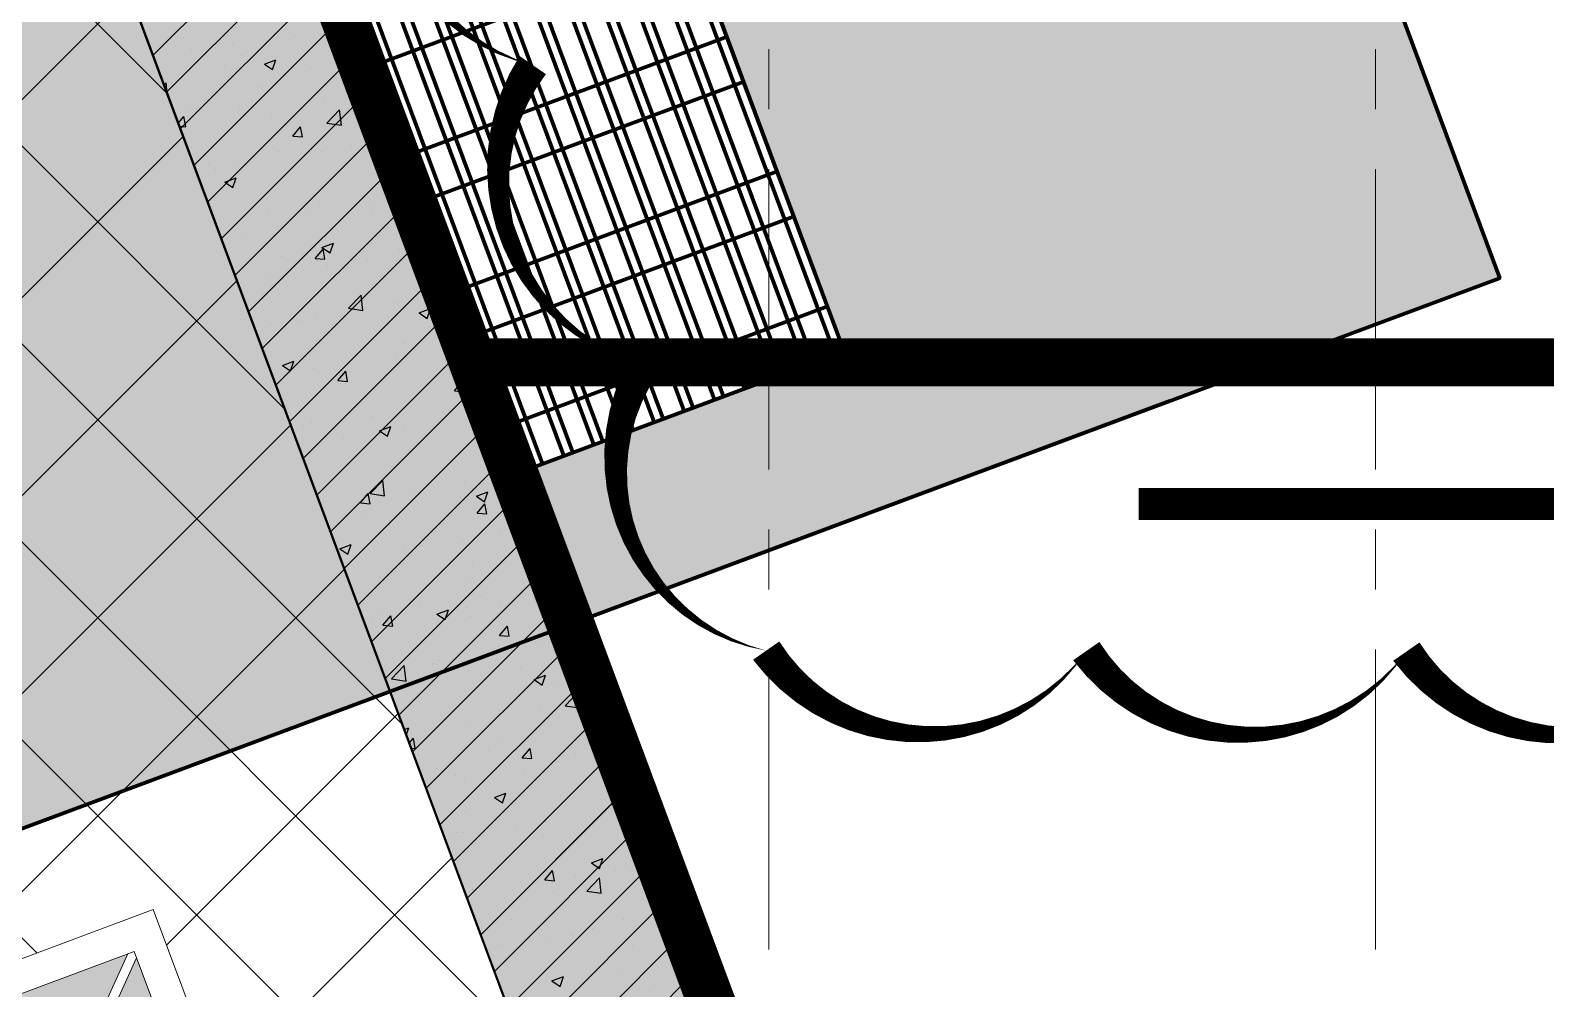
# Model space of a CAD drawing. Header units: millimetres. Extents: x -346728 to 1320345, y -537202 to -385966.
# Drawn here: x 363506 to 372974, y -475329 to -469340 of the extents above; entities that cross this region are included whole.
import ezdxf
from ezdxf.xclip import XClip

# ---------------------------------------------------------------- set-up
doc = ezdxf.new("R2010")
doc.units = ezdxf.units.MM
doc.header["$LTSCALE"] = 100
doc.header["$XCLIPFRAME"] = 2
doc.set_wipeout_variables(frame=1)
for name, pattern in [('DASHED2', [0.375, 0.25, -0.125]), ('HIDDEN', [9.525, 6.35, -3.175]), ('X1326_GLB$0$CENTER', [2, 1.25, -0.25, 0.25, -0.25])]:
    doc.linetypes.add(name, pattern=pattern)
for name, color, linetype, lineweight in [('0 T TEXT', 7, 'Continuous', 13), ('BO TRI CT TAM', 8, 'Continuous', 15), ('X1326_GLB$0$A-tim', 8, 'X1326_GLB$0$CENTER', 9)]:
    doc.layers.add(name, color=color, linetype=linetype, lineweight=lineweight)
for name, color, linetype in [('DM', 8, 'Continuous'), ('hach', 253, 'Continuous'), ('HÀNG RÀO', 50, 'Continuous'), ('thep doc', 6, 'Continuous'), ('W2', 4, 'Continuous'), ('XR_1326_csPL$0$hach', 253, 'Continuous'), ('XR_1326_csPL$0$SY', 1, 'Continuous'), ('XR_1326_csPL$0$W2', 4, 'Continuous')]:
    doc.layers.add(name, color=color, linetype=linetype)

# ---------------------------------------------------------------- blocks, each defined once
blk = doc.blocks.new('LVL-KHUNGTEN')
blk.add_lwpolyline([(61072.9, 41092.8), (119123.5, 41092.8), (119123.5, 61.9), (61072.9, 61.9)], close=True)
blk = doc.blocks.new('mb duong hh')
at = {"layer": '0 T TEXT', "color": 8, "linetype": 'DASHED2', "ltscale": 300}
blk.add_lwpolyline([(75940.4, 34596), (80501.3, 41668.4), (80490.6, 88860.9), (75484.3, 93867.7), (-20031.1, 93859.7), (-33609.9, 75885.4), (-26182.1, 55954.7), (-6300, 2611.9), (0, 0)], close=True, dxfattribs=at)
blk = doc.blocks.new('CHOI BAO VE')
at = {"color": 253, "lineweight": 9, "true_color": 0x9ea3a2}
blk.add_wipeout([(-1750, 0), (1750, 0), (1750, 3500), (-1750, 3500)], dxfattribs=at)
at = {"true_color": 0x9ea3a2}
h = blk.add_hatch(color=253, dxfattribs=at)
h.set_gradient(color1=(6, 241, 249), rotation=270, tint=1, name='CURVED')
h.paths.add_polyline_path([(-1375, 3047), (-1375, 453), (-78, 1750)])
h = blk.add_hatch(color=253, dxfattribs=at)
h.set_gradient(color1=(6, 241, 249), rotation=180, tint=1, name='CURVED')
h.paths.add_polyline_path([(1297, 3125), (-1297, 3125), (0, 1828)])
h = blk.add_hatch(color=253, dxfattribs=at)
h.set_gradient(color1=(6, 241, 249), rotation=90, tint=1, name='HEMISPHERICAL')
h.paths.add_polyline_path([(1375, 3047), (78, 1750), (1375, 453)])
h = blk.add_hatch(color=253, dxfattribs=at)
h.set_gradient(color1=(6, 241, 249), tint=1, name='CURVED')
h.paths.add_polyline_path([(0, 1672), (-1297, 375), (1297, 375)])
at = {"layer": 'BO TRI CT TAM', "color": 253, "true_color": 0x9ea3a2}
for p, q in [((1297, 3125), (-1375, 453)), ((1297, 3125), (-1375, 453)), ((1297, 3125), (-1375, 453)), ((-1375, 3047), (1297, 375)), ((-1375, 3047), (1297, 375)), ((-1375, 3047), (1297, 375)), ((-1297, 3125), (1375, 453)), ((-1297, 3125), (1375, 453)), ((-1297, 3125), (1375, 453)), ((1375, 3047), (-1297, 375)), ((1375, 3047), (-1297, 375)), ((1375, 3047), (-1297, 375)), ((-78, 1750), (78, 1750)), ((-78, 1750), (78, 1750)), ((-78, 1750), (78, 1750)), ((0, 1828), (0, 1672)), ((0, 1828), (0, 1672)), ((0, 1828), (0, 1672))]:
    blk.add_line(p, q, dxfattribs=at)
for points in [[(-1750, 0), (1750, 0), (1750, 3500), (-1750, 3500)], [(-1750, 0), (1750, 0), (1750, 3500), (-1750, 3500)], [(-1750, 0), (1750, 0), (1750, 3500), (-1750, 3500)], [(-1375, 375), (1375, 375), (1375, 3125), (-1375, 3125)], [(-1375, 375), (1375, 375), (1375, 3125), (-1375, 3125)], [(-1375, 375), (1375, 375), (1375, 3125), (-1375, 3125)]]:
    blk.add_lwpolyline(points, close=True, dxfattribs=at)
blk = doc.blocks.new('MB HANG RAO TAM')
h = blk.add_hatch()
h.set_pattern_fill('ANSI37', color=8, scale=7000, style=0)
h.set_pattern_definition([(45, (527887.4, 631399.9), (-618.7184, 618.7184), []), (135, (527887.4, 631399.9), (-618.7184, -618.7184), [])])
h.paths.add_polyline_path([(89794.4, 74797.3), (94796.1, 69797.5), (94804.4, 22611.4), (90245.7, 15544.4), (52522.9, -1634.2), (34323.7, -9922), (14325.3, -19029.1), (8025.5, -16417.2), (-19266.6, 56832.4), (-5687.5, 74797.3), (41806.4, 74797.3), (65796.9, 74797.3)], flags=16)
h.paths.add_polyline_path([(-17292.9, 40146.4), (-15159.6, 40937.9), (-12777.2, 34516.3), (-15127.1, 33730), (-10493, 20001.4), (4783.5, -19372.9), (12547.7, -21453), (91489.9, 14752.5), (95487.5, 20873.6), (95619.7, 46027.1), (95769.8, 74597), (91824.5, 78101.1), (52350.1, 76925.8), (14008, 75822.4), (-9258.6, 75871.1), (-23843.7, 71026.8), (-24251.1, 60760)])
at = {"color": 1, "lineweight": 100}
for p, q in [((-1592.4, 12833.1, -1666.9), (-3687.2, 18455.4, -1666.9)), ((-473.5, 16131.2, -1666.9), (-2535, 15363.2, -1666.9)), ((-264, 15569, -1666.9), (-2325.5, 14800.9, -1666.9)), ((-159.3, 15287.9, -1666.9), (-2220.8, 14519.8, -1666.9)), ((50.2, 14725.7, -1666.9), (-2011.3, 13957.6, -1666.9)), ((154.9, 14444.6, -1666.9), (-1906.6, 13676.5, -1666.9)), ((364.4, 13882.3, -1666.9), (-1697.1, 13114.2, -1666.9))]:
    blk.add_line(p, q, dxfattribs=at)
at = {"color": 3, "lineweight": 100}
for p, q in [((-634.5, 16391.4, -1666.9), (412.9, 13580.3, -1666.9)), ((-578.3, 16412.4, -1666.9), (469.1, 13601.2, -1666.9)), ((-822.8, 16321.2, -1666.9), (224.6, 13510.1, -1666.9)), ((-766.6, 16342.2, -1666.9), (280.8, 13531.1, -1666.9)), ((-1143.3, 16201.8, -1666.9), (-95.9, 13390.7, -1666.9)), ((-1011.2, 16251.1, -1666.9), (36.2, 13439.9, -1666.9)), ((-955, 16272, -1666.9), (92.5, 13460.9, -1666.9)), ((-1387.9, 16110.7, -1666.9), (-340.5, 13299.6, -1666.9)), ((-1331.6, 16131.7, -1666.9), (-284.2, 13320.5, -1666.9)), ((-1199.5, 16180.9, -1666.9), (-152.1, 13369.8, -1666.9)), ((-1576.2, 16040.5, -1666.9), (-528.8, 13229.4, -1666.9)), ((-1520, 16061.5, -1666.9), (-472.6, 13250.3, -1666.9)), ((-1896.7, 15921.1, -1666.9), (-849.3, 13110, -1666.9)), ((-1764.6, 15970.4, -1666.9), (-717.2, 13159.2, -1666.9)), ((-1708.3, 15991.3, -1666.9), (-660.9, 13180.2, -1666.9)), ((-2141.3, 15830, -1666.9), (-1093.8, 13018.9, -1666.9)), ((-2085, 15851, -1666.9), (-1037.6, 13039.8, -1666.9)), ((-1952.9, 15900.2, -1666.9), (-905.5, 13089, -1666.9)), ((-2329.6, 15759.8, -1666.9), (-1282.2, 12948.7, -1666.9)), ((-2273.4, 15780.8, -1666.9), (-1226, 12969.6, -1666.9)), ((-2639.8, 15644.3, -1666.9), (-1592.4, 12833.1, -1666.9)), ((-2517.9, 15689.7, -1666.9), (-1470.5, 12878.5, -1666.9)), ((-2461.7, 15710.6, -1666.9), (-1414.3, 12899.5, -1666.9))]:
    blk.add_line(p, q, dxfattribs=at)
at = {"lineweight": 100}
blk.add_line((281.7, 13531.4, -1666.9), (-1592.4, 12833.1, -1666.9), dxfattribs=at)
at = {"color": 26, "lineweight": 100, "elevation": -1666.9}
blk.add_lwpolyline([(-3687.2, 18455.4), (-1625.7, 19223.5), (469.1, 13601.2), (-1592.4, 12833.1)], close=True, dxfattribs=at)
at = {"layer": 'HÀNG RÀO', "color": 1, "lineweight": 40}
blk.add_line((-3835.4, 18853.3, -1417.4), (-1444.1, 12435.2, -1916.3), dxfattribs=at)
at = {"layer": 'XR_1326_csPL$0$SY', "lineweight": 100}
blk.add_line((1772.9, 21556.9, -1666.9), (4566.5, 14060.7, -1666.9), dxfattribs=at)
blk.add_line((1772.9, 21556.9, -1666.9), (4566.5, 14060.7, -1666.9), dxfattribs=at)
at = {"layer": 'XR_1326_csPL$0$SY', "lineweight": 100, "elevation": 411.1}
blk.add_lwpolyline([(-1243.2, 11896.1), (4566, 14060.5), (1772.9, 21556.9)], dxfattribs=at)
at = {"layer": 'XR_1326_csPL$0$SY', "lineweight": 100, "elevation": -1666.9}
blk.add_lwpolyline([(469.1, 13601.2), (-1592.3, 12833.1), (-3687.1, 18455.4), (-1625.7, 19223.5)], close=True, dxfattribs=at)
at = {"layer": 'BO TRI CT TAM', "color": 9, "xscale": -0.541992562315407, "yscale": 0.5419924855394808, "zscale": 0.5419926613449206, "rotation": 110.5020372609803}
blk.add_blockref('CHOI BAO VE', (-3514.5, 9225.6, -2471.8), dxfattribs=at)
at = {"layer": 'XR_1326_csPL$0$SY', "lineweight": 100}
h = blk.add_hatch(dxfattribs=at)
h.set_pattern_fill('AR-CONC', color=256, scale=100, style=0)
h.set_pattern_definition([(50, (-45059.7, 631401.8), (717.2602, -62.75213), [75, -825]), (355, (-45059.7, 631401.8), (-138.7513, 752.1921), [60, -660]), (100.4514, (-44999.9, 631396.56), (578.5094, 689.43954), [63.7402, -701.1421]), (46.1842, (-45059.7, 631601.8), (1067.241, -165.519), [112.5, -1237.5]), (96.6356, (-44970.8, 631588), (934.6627, 974.1179), [95.6103, -1051.713]), (351.1842, (-45059.7, 631601.8), (934.662, 974.1186), [90, -990]), (21, (-44959.7, 631551.8), (596.90705, -402.6189), [75, -825]), (326, (-44959.7, 631551.8), (243.3153, 725.15005), [60, -660]), (71.4514, (-44909.95, 631518.24), (840.2226, 322.5305), [63.7402, -701.1421]), (37.5, (-45059.7, 631401.8), (12.15986, 332.89385), [0, -652, 0, -670, 0, -662.5]), (7.5, (-45059.7, 631401.8), (263.06954, 394.41171), [0, -382, 0, -637, 0, -252.5]), (327.5, (-45282.7, 631401.8), (533.82244, -22.55487), [0, -250, 0, -780, 0, -1035]), (317.5, (-45382.7, 631401.8), (583.18617, 100.10498), [0, -325, 0, -518, 0, -735])])
h.paths.add_polyline_path([(-10070.2, 17145), (1772.9, 21556.9), (4566, 14060.5), (-7276.8, 9648)])
h.paths.add_polyline_path([(469.1, 13601.2), (-1592.3, 12833.1), (-3687.1, 18455.4), (-1625.7, 19223.5)], flags=16)
h.paths.add_polyline_path([(-5376.1, 11423), (-6688.9, 10934.2), (-8783.7, 16556.5), (-7470.9, 17045.3)], flags=16)
at = {"lineweight": 100}
blk.add_line((2505, 13292.6, -1666.9), (-6686.7, 9867.9, -1666.9), dxfattribs=at)
at = {"layer": 'XR_1326_csPL$0$SY', "lineweight": 100, "elevation": -5737.1}
blk.add_lwpolyline([(-10070.2, 17145), (1772.9, 21556.9), (4566, 14060.5), (-7276.8, 9648)], close=True, dxfattribs=at)
at = {"layer": 'XR_1326_csPL$0$SY', "lineweight": 100, "elevation": -1666.9}
blk.add_lwpolyline([(-3192.9, 19706.7), (1772.9, 21556.9), (4566.5, 14060.7), (-6686.7, 9867.9)], dxfattribs=at)
at = {"layer": 'XR_1326_csPL$0$W2'}
blk.add_line((-6626.1, 9890.5, 7850), (-2367.7, 11477.1, 0), dxfattribs=at)
at = {"layer": 'XR_1326_csPL$0$W2', "color": 7, "ltscale": 0.5, "elevation": 0}
blk.add_lwpolyline([(8025.5, -16417.2), (14325.3, -19029.1), (90245.7, 15544.4), (94804.4, 22611.4), (94796.1, 69797.5), (89794.4, 74797.3), (-5687.5, 74797.3), (-19266.6, 56832.4)], close=True, dxfattribs=at)

msp = doc.modelspace()

# ---------------------------------------------------------------- hatches: boundary and pattern name
at = {"layer": 'hach'}
h = msp.add_hatch(dxfattribs=at)
h.set_pattern_fill('ANSI31', color=256, scale=70)
h.set_pattern_definition([(45, (342151.22, -508591.22), (-157.15448, 157.15448), [])])
h.paths.add_polyline_path([(362433.4, -410142.2), (348853.9, -428107.5), (376146.7, -501359), (382446.8, -503970.9), (458369.1, -469396.6), (462927.9, -462329.4), (462919.8, -415142.7), (457917.8, -410142.2)])
h.paths.add_polyline_path([(363030.6, -411342.2), (350208.3, -428305.7), (377088.8, -500450.6), (382424.3, -502662.6), (457551.5, -468450.4), (461727.8, -461976.1), (461719.7, -415639.4), (457420.9, -411342.2)], flags=16)
h = msp.add_hatch(dxfattribs=at)
h.set_pattern_fill('AR-CONC', color=256, scale=4)
h.set_pattern_definition([(50, (342151.2, -508591.2), (728.7387, -63.7563), [76.2, -838.2]), (355, (342151.2, -508591.2), (-140.9737, 764.2274), [60.96, -670.5623]), (100.45144, (342211.95, -508596.54), (587.765, 700.471), [64.76, -712.361]), (46.1842, (342151.2, -508388), (1084.316, -168.1693), [114.3, -1257.3]), (96.63556, (342241.6, -508402), (949.6165, 989.7045), [97.14, -1068.5424]), (351.18415, (342151.2, -508388), (949.6165, 989.7045), [91.44, -1005.839]), (21, (342252.8, -508438.8), (606.4576, -409.0608), [76.2, -838.2]), (326, (342252.8, -508438.8), (247.208, 736.752), [60.96, -670.56]), (71.45144, (342303.36, -508472.9), (853.6657, 327.691), [64.76, -712.3598]), (37.5, (342151.22, -508591.22), (12.3544, 338.22016), [0, -662.432, 0, -680.72, 0, -673.1]), (7.5, (342151.22, -508591.22), (267.27865, 400.7223), [0, -388.112, 0, -647.192, 0, -256.54]), (327.5, (341924.65, -508591.22), (542.3624, -22.91498), [0, -254, 0, -792.48, 0, -1051.56]), (317.5, (341823.05, -508591.2), (592.5167, 101.706), [0, -330.2, 0, -526.288, 0, -746.76])])
h.paths.add_polyline_path([(362433.4, -410142.2), (348853.9, -428107.5), (376146.7, -501359), (382446.8, -503970.9), (458369.1, -469396.6), (462927.9, -462329.4), (462919.8, -415142.7), (457917.8, -410142.2)])
h.paths.add_polyline_path([(363030.6, -411342.2), (350208.3, -428305.7), (377088.8, -500450.6), (382424.3, -502662.6), (457551.5, -468450.4), (461727.8, -461976.1), (461719.7, -415639.4), (457420.9, -411342.2)], flags=16)

# ---------------------------------------------------------------- linework, layer by layer
at = {"elevation": -1404.9}
msp.add_lwpolyline([(374103.7, -473226.1, 0, 200, -0.520567), (372103.7, -473222.8, 0, 200, -0.520567), (370103.7, -473219.6, 0, 200, -0.520567), (368103.7, -473216.4, 0, 200, -0.520567), (367343.6, -471431.1, 0, 200, -0.520567), (366645.3, -469557, 0, 200, -0.520567), (365947, -467682.8, 0, 200, -0.520567), (365248.8, -465808.7, 0, 200, -0.520567), (364550.5, -463934.5, 0, 200, -0.520567), (363852.2, -462060.4, 0, 200, -0.520567), (363153.9, -460186.3, 0, 200, -0.520567), (362455.6, -458312.1, 0, 200, -0.520567), (361757.3, -456438, 0, 200, -0.520567), (361059, -454563.9, 0, 200, -0.520567), (360023.5, -451784.5, 0, 200, -0.520567), (362023.5, -451784.5, 0, 200, -0.520567), (364023.5, -451784.5, 0, 200, -0.520567), (366023.5, -451784.5, 0, 200, -0.520567), (368023.5, -451784.5, 0, 200, -0.520567), (370023.5, -451784.5, 0, 200, -0.520567), (372023.5, -451784.5, 0, 200, -0.520567), (374023.5, -451784.5, 0, 200, -0.520567)], format="xyseb", dxfattribs=at)
at = {"layer": 'W2', "ltscale": 0.5, "elevation": -1404.9}
for points in [[(362433.4, -410142.2), (348853.9, -428107.5), (376146.7, -501359), (382446.8, -503970.9), (458369.1, -469396.6), (462927.9, -462329.4), (462919.6, -415142.1), (457917.8, -410142.2)], [(363030.6, -411342.2), (350208.3, -428305.7), (377088.8, -500450.6), (382424.3, -502662.6), (457551.5, -468450.4), (461727.8, -461976.1), (461719.7, -415639.4), (457420.9, -411342.2)]]:
    msp.add_lwpolyline(points, close=True, dxfattribs=at)
at = {"layer": 'X1326_GLB$0$A-tim', "ltscale": 15}
for p, q in [((368121.2, -398208.6, -1404.9), (368121.2, -512162.7, -1404.9)), ((371911.3, -398208.6, -1404.9), (371911.3, -512162.7, -1404.9))]:
    msp.add_line(p, q, dxfattribs=at)
at = {"layer": 'XR_1326_csPL$0$hach', "color": 250}
for p, q in [((364274.6, -469495.2, -1404.9), (365207.5, -468562.2, -1404.9)), ((364359.9, -469724.2, -1404.9), (365292.9, -468791.2, -1404.9)), ((364445.2, -469953.2, -1404.9), (365378.2, -469020.2, -1404.9)), ((364530.5, -470182.2, -1404.9), (365463.5, -469249.2, -1404.9)), ((364461.5, -469383.3, -1404.9), (364461.5, -469383.3, -1404.9)), ((364769.4, -469425.6, -1404.9), (364769.4, -469425.6, -1404.9)), ((365154.2, -469374.9, -1404.9), (365154.2, -469374.9, -1404.9)), ((365348.7, -469423.1, -1404.9), (365348.7, -469423.1, -1404.9)), ((364515.1, -469459.1, -1404.9), (364515.1, -469459.1, -1404.9)), ((364615.8, -470411.1, -1404.9), (365548.8, -469478.2, -1404.9)), ((364827, -469494.6, -1404.9), (364827, -469494.6, -1404.9)), ((364969.3, -469551.5, -1404.9), (365040.4, -469524.2, -1404.9)), ((365019.8, -469585.6, -1404.9), (365040.4, -469524.2, -1404.9)), ((364717, -469558.6, -1404.9), (364717, -469558.6, -1404.9)), ((364969.3, -469551.5, -1404.9), (365019.8, -469585.6, -1404.9)), ((365259.3, -469581.5, -1404.9), (365259.3, -469581.5, -1404.9)), ((364343.4, -469679.9, -1404.9), (364354.4, -469668.4, -1404.9)), ((364361.3, -469728, -1404.9), (364354.4, -469668.4, -1404.9)), ((364388.8, -469672.2, -1404.9), (364388.8, -469672.2, -1404.9)), ((364701.2, -470640.1, -1404.9), (365634.1, -469707.2, -1404.9)), ((364931.2, -469695.1, -1404.9), (364931.2, -469695.1, -1404.9)), ((365528.6, -469691.2, -1404.9), (365528.6, -469691.2, -1404.9)), ((364886.9, -469775.6, -1404.9), (364886.9, -469775.6, -1404.9)), ((365336.3, -469761.3, -1404.9), (365336.3, -469761.3, -1404.9)), ((365473.6, -469718, -1404.9), (365473.6, -469718, -1404.9)), ((365604.6, -469786.1, -1404.9), (365604.6, -469786.1, -1404.9)), ((364432.3, -469918.6, -1404.9), (364465.9, -469878.6, -1404.9)), ((364477.7, -469942.3, -1404.9), (364465.9, -469878.6, -1404.9)), ((364502.2, -469826.3, -1404.9), (364502.2, -469826.3, -1404.9)), ((364814.7, -469832.8, -1404.9), (364814.7, -469832.8, -1404.9)), ((365012.1, -469887.8, -1404.9), (365012.1, -469887.8, -1404.9)), ((365359.6, -469919.1, -1404.9), (365438.7, -469836.6, -1404.9)), ((365449.9, -469933.1, -1404.9), (365438.7, -469836.6, -1404.9)), ((364439.9, -469939, -1404.9), (364477.7, -469942.3, -1404.9)), ((364786.5, -470869.1, -1404.9), (365719.5, -469936.2, -1404.9)), ((365145.7, -470000.7, -1404.9), (365194.6, -469942.3, -1404.9)), ((365145.7, -470000.7, -1404.9), (365206.4, -470006, -1404.9)), ((365206.4, -470006, -1404.9), (365194.7, -469942.3, -1404.9)), ((365359.6, -469919.1, -1404.9), (365449.9, -469933.1, -1404.9)), ((365575.7, -469960.5, -1404.9), (365646.9, -469933.2, -1404.9)), ((365575.7, -469960.6, -1404.9), (365626.3, -469994.7, -1404.9)), ((365626.3, -469994.7, -1404.9), (365646.9, -469933.3, -1404.9)), ((364514.9, -470075.1, -1404.9), (364514.9, -470075.1, -1404.9)), ((365261.3, -470091.9, -1404.9), (365261.3, -470091.9, -1404.9)), ((365515.7, -470058.4, -1404.9), (365515.7, -470058.4, -1404.9)), ((364619.7, -470176.4, -1404.9), (364619.7, -470176.4, -1404.9)), ((364802.3, -470171.1, -1404.9), (364802.3, -470171.1, -1404.9)), ((364871.8, -471098.1, -1404.9), (365804.8, -470165.1, -1404.9)), ((365057.2, -470098, -1404.9), (365057.2, -470098, -1404.9)), ((365255.5, -470110.9, -1404.9), (365255.5, -470110.9, -1404.9)), ((365324, -470099.5, -1404.9), (365324, -470099.5, -1404.9)), ((365599.6, -470120.9, -1404.9), (365599.6, -470120.9, -1404.9)), ((364663, -470212.6, -1404.9), (364663, -470212.6, -1404.9)), ((364722.1, -470288.2, -1404.9), (364793.2, -470260.9, -1404.9)), ((364772.6, -470322.3, -1404.9), (364793.2, -470260.9, -1404.9)), ((364722, -470288.3, -1404.9), (364772.6, -470322.3, -1404.9)), ((365824.8, -470372.7, -1404.9), (365824.8, -470372.7, -1404.9)), ((364957.1, -471327.1, -1404.9), (365890.1, -470394.1, -1404.9)), ((365248.4, -470459.1, -1404.9), (365248.4, -470459.1, -1404.9)), ((365311.6, -470437.7, -1404.9), (365311.6, -470437.7, -1404.9)), ((365633.2, -470408.5, -1404.9), (365633.2, -470408.5, -1404.9)), ((365643.5, -470466.5, -1404.9), (365643.5, -470466.5, -1404.9)), ((364789.9, -470509.3, -1404.9), (364789.9, -470509.3, -1404.9)), ((364994, -470492.6, -1404.9), (364994, -470492.6, -1404.9)), ((365051, -470568.2, -1404.9), (365051, -470568.2, -1404.9)), ((364859.4, -470617.1, -1404.9), (364859.4, -470617.1, -1404.9)), ((365042.4, -471556.1, -1404.9), (365975.4, -470623.1, -1404.9)), ((365401.7, -470640.1, -1404.9), (365401.7, -470640.1, -1404.9)), ((365944.1, -470663, -1404.9), (365944.1, -470663, -1404.9)), ((365073.6, -470753.6, -1404.9), (365073.6, -470753.6, -1404.9)), ((365286.6, -470764.9, -1404.9), (365335.6, -470706.6, -1404.9)), ((365328.5, -470697.3, -1404.9), (365399.7, -470670, -1404.9)), ((365328.5, -470697.3, -1404.9), (365379, -470731.4, -1404.9)), ((365347.4, -470770.2, -1404.9), (365335.6, -470706.6, -1404.9)), ((365379, -470731.4, -1404.9), (365399.6, -470670, -1404.9)), ((365812.4, -470710.9, -1404.9), (365812.4, -470710.9, -1404.9)), ((366007.6, -470724.7, -1404.9), (366007.6, -470724.7, -1404.9)), ((365127.8, -471785.1, -1404.9), (366060.7, -470852.1, -1404.9)), ((365286.6, -470764.9, -1404.9), (365347.4, -470770.3, -1404.9)), ((365299.2, -470776, -1404.9), (365299.2, -470776, -1404.9)), ((365365.9, -470809.2, -1404.9), (365365.9, -470809.2, -1404.9)), ((365616, -470776.5, -1404.9), (365616, -470776.5, -1404.9)), ((366015.4, -470828.7, -1404.9), (366040.7, -470798.5, -1404.9)), ((366015.4, -470828.7, -1404.9), (366053.2, -470832, -1404.9)), ((364981.1, -470859.8, -1404.9), (364981.1, -470859.8, -1404.9)), ((365494.3, -471077, -1404.9), (365573.4, -470994.5, -1404.9)), ((365584.6, -471091, -1404.9), (365573.4, -470994.5, -1404.9)), ((365213.1, -472014.1, -1404.9), (366146.1, -471081.1, -1404.9)), ((365286.9, -471114.2, -1404.9), (365286.9, -471114.2, -1404.9)), ((365494.3, -471077, -1404.9), (365584.6, -471091, -1404.9)), ((365601.6, -471072.7, -1404.9), (365601.6, -471072.7, -1404.9)), ((365740.3, -471125.4, -1404.9), (365740.3, -471125.4, -1404.9)), ((365800.1, -471049.1, -1404.9), (365800.1, -471049.1, -1404.9)), ((365935, -471106.3, -1404.9), (366006.1, -471079, -1404.9)), ((365935, -471106.4, -1404.9), (365985.5, -471140.5, -1404.9)), ((365985.5, -471140.5, -1404.9), (366006.1, -471079.1, -1404.9)), ((365994.6, -471091.9, -1404.9), (365994.6, -471091.9, -1404.9)), ((365009.1, -471174.4, -1404.9), (365009.1, -471174.4, -1404.9)), ((365098.6, -471209.9, -1404.9), (365098.6, -471209.9, -1404.9)), ((365199.6, -471156.5, -1404.9), (365199.6, -471156.5, -1404.9)), ((365742, -471179.4, -1404.9), (365742, -471179.4, -1404.9)), ((365298.4, -472243.1, -1404.9), (366231.4, -471310.1, -1404.9)), ((365845, -471295.7, -1404.9), (365845, -471295.7, -1404.9)), ((365081.3, -471434, -1404.9), (365152.5, -471406.7, -1404.9)), ((365131.8, -471468.2, -1404.9), (365152.4, -471406.8, -1404.9)), ((365252.5, -471397.5, -1404.9), (365252.5, -471397.5, -1404.9)), ((365787.7, -471387.4, -1404.9), (365787.7, -471387.4, -1404.9)), ((365081.3, -471434.1, -1404.9), (365131.8, -471468.2, -1404.9)), ((365274.5, -471452.4, -1404.9), (365274.5, -471452.4, -1404.9)), ((365427.6, -471529.2, -1404.9), (365476.6, -471470.8, -1404.9)), ((365488.4, -471534.5, -1404.9), (365476.6, -471470.8, -1404.9)), ((365727.3, -471492.7, -1404.9), (365727.3, -471492.7, -1404.9)), ((366112.1, -471442, -1404.9), (366112.1, -471442, -1404.9)), ((365383.7, -472472.1, -1404.9), (366316.7, -471539.1, -1404.9)), ((365427.6, -471529.2, -1404.9), (365488.3, -471534.5, -1404.9)), ((365473, -471526.2, -1404.9), (365473, -471526.2, -1404.9)), ((366156.4, -471592.9, -1404.9), (366205.3, -471534.5, -1404.9)), ((366156.4, -471592.9, -1404.9), (366217.1, -471598.2, -1404.9)), ((366217.1, -471598.2, -1404.9), (366205.4, -471534.5, -1404.9)), ((365544.1, -471698.6, -1404.9), (365544.1, -471698.6, -1404.9)), ((366233.1, -471651.3, -1404.9), (366233.1, -471651.3, -1404.9)), ((366303.1, -471649.4, -1404.9), (366303.1, -471649.4, -1404.9)), ((365262.2, -471790.6, -1404.9), (365262.2, -471790.6, -1404.9)), ((365469, -472701, -1404.9), (366402, -471768.1, -1404.9)), ((365640.5, -471753, -1404.9), (365640.5, -471753, -1404.9)), ((365775.4, -471725.6, -1404.9), (365775.4, -471725.6, -1404.9)), ((366086.5, -471721.5, -1404.9), (366086.5, -471721.5, -1404.9)), ((365216, -471812.2, -1404.9), (365216, -471812.2, -1404.9)), ((365460.1, -471893.4, -1404.9), (365460.1, -471893.4, -1404.9)), ((365687.8, -471843.1, -1404.9), (365758.9, -471815.8, -1404.9)), ((365687.8, -471843.1, -1404.9), (365738.3, -471877.2, -1404.9)), ((365738.3, -471877.2, -1404.9), (365758.9, -471815.8, -1404.9)), ((365758.3, -471835.1, -1404.9), (365758.3, -471835.1, -1404.9)), ((365844.9, -471842.7, -1404.9), (365844.9, -471842.7, -1404.9)), ((366300.7, -471858, -1404.9), (366300.7, -471858, -1404.9)), ((365205.7, -471926.9, -1404.9), (365205.7, -471926.9, -1404.9)), ((366290.7, -471987.6, -1404.9), (366290.7, -471987.6, -1404.9)), ((365554.4, -472930, -1404.9), (366487.3, -471997.1, -1404.9)), ((365763, -472063.8, -1404.9), (365763, -472063.8, -1404.9)), ((365629, -472234.8, -1404.9), (365708.1, -472152.4, -1404.9)), ((365719.3, -472248.9, -1404.9), (365708.1, -472152.4, -1404.9)), ((366219.2, -472159, -1404.9), (366219.2, -472159, -1404.9)), ((366473.6, -472125.5, -1404.9), (366473.6, -472125.5, -1404.9)), ((365342, -472215, -1404.9), (365342, -472215, -1404.9)), ((365568.6, -472293.4, -1404.9), (365617.6, -472235, -1404.9)), ((365577.6, -472243.5, -1404.9), (365577.6, -472243.5, -1404.9)), ((365629.3, -472298.7, -1404.9), (365617.6, -472235, -1404.9)), ((365629, -472234.9, -1404.9), (365719.3, -472248.9, -1404.9)), ((365639.7, -473159, -1404.9), (366572.7, -472226.1, -1404.9)), ((365884.3, -472238, -1404.9), (365884.3, -472238, -1404.9)), ((366191.1, -472257.5, -1404.9), (366191.1, -472257.5, -1404.9)), ((366294.2, -472252.2, -1404.9), (366365.4, -472224.8, -1404.9)), ((366294.2, -472252.2, -1404.9), (366344.8, -472286.3, -1404.9)), ((366344.8, -472286.3, -1404.9), (366365.4, -472224.9, -1404.9)), ((366426.7, -472260.9, -1404.9), (366426.7, -472260.9, -1404.9)), ((365568.6, -472293.4, -1404.9), (365629.3, -472298.7, -1404.9)), ((365598.6, -472359.2, -1404.9), (365598.6, -472359.2, -1404.9)), ((366278.4, -472325.8, -1404.9), (366278.4, -472325.8, -1404.9)), ((366297.3, -472357.1, -1404.9), (366346.3, -472298.8, -1404.9)), ((366297.3, -472357.2, -1404.9), (366358.1, -472362.5, -1404.9)), ((366358.1, -472362.5, -1404.9), (366346.3, -472298.8, -1404.9)), ((365725, -473388, -1404.9), (366658, -472455, -1404.9)), ((365750.7, -472402, -1404.9), (365750.7, -472402, -1404.9)), ((365440.6, -472579.8, -1404.9), (365511.7, -472552.5, -1404.9)), ((365491.1, -472614, -1404.9), (365511.7, -472552.6, -1404.9)), ((366206.3, -472526.2, -1404.9), (366206.3, -472526.2, -1404.9)), ((366434.6, -472480.6, -1404.9), (366434.6, -472480.6, -1404.9)), ((366591.1, -472475.6, -1404.9), (366591.1, -472475.6, -1404.9)), ((365440.5, -472579.9, -1404.9), (365491.1, -472614, -1404.9)), ((365842, -472582.3, -1404.9), (365842, -472582.3, -1404.9)), ((365952, -472559.7, -1404.9), (365952, -472559.7, -1404.9)), ((365738.3, -472740.2, -1404.9), (365738.3, -472740.2, -1404.9)), ((365810.3, -473617, -1404.9), (366743.3, -472684, -1404.9)), ((366266, -472664.1, -1404.9), (366266, -472664.1, -1404.9)), ((365686.5, -472757.1, -1404.9), (365686.5, -472757.1, -1404.9)), ((366228.9, -472780, -1404.9), (366228.9, -472780, -1404.9)), ((366771.2, -472803, -1404.9), (366771.2, -472803, -1404.9)), ((365895.6, -473846, -1404.9), (366828.6, -472913, -1404.9)), ((365900.7, -472893.6, -1404.9), (365900.7, -472893.6, -1404.9)), ((365939, -472926.9, -1404.9), (365939, -472926.9, -1404.9)), ((366323.8, -472876.3, -1404.9), (366323.8, -472876.3, -1404.9)), ((366443.1, -472916.5, -1404.9), (366443.1, -472916.5, -1404.9)), ((366775.3, -472930.7, -1404.9), (366775.3, -472930.7, -1404.9)), ((365684.7, -472960.4, -1404.9), (365684.7, -472960.4, -1404.9)), ((365709.6, -473057.6, -1404.9), (365758.5, -472999.2, -1404.9)), ((365770.3, -473062.9, -1404.9), (365758.6, -472999.2, -1404.9)), ((366047, -472988.9, -1404.9), (366118.2, -472961.6, -1404.9)), ((366047, -472988.9, -1404.9), (366097.5, -473023, -1404.9)), ((366097.5, -473023, -1404.9), (366118.1, -472961.6, -1404.9)), ((366230.1, -472937.9, -1404.9), (366230.1, -472937.9, -1404.9)), ((366253.6, -473002.3, -1404.9), (366253.6, -473002.3, -1404.9)), ((365637.6, -473039.6, -1404.9), (365637.6, -473039.6, -1404.9)), ((365709.6, -473057.6, -1404.9), (365770.3, -473062.9, -1404.9)), ((365726, -473078.5, -1404.9), (365726, -473078.5, -1404.9)), ((366438.3, -473121.4, -1404.9), (366487.3, -473063, -1404.9)), ((366438.3, -473121.4, -1404.9), (366499, -473126.7, -1404.9)), ((366499, -473126.7, -1404.9), (366487.3, -473063, -1404.9)), ((365981, -474075, -1404.9), (366913.9, -473142, -1404.9)), ((366698.2, -473192.5, -1404.9), (366698.2, -473192.5, -1404.9)), ((365763.7, -473392.7, -1404.9), (365842.8, -473310.2, -1404.9)), ((365854, -473406.7, -1404.9), (365842.8, -473310.2, -1404.9)), ((366026.7, -473296.5, -1404.9), (366026.7, -473296.5, -1404.9)), ((366056.5, -473277, -1404.9), (366056.5, -473277, -1404.9)), ((366762.9, -473269, -1404.9), (366762.9, -473269, -1404.9)), ((365763.7, -473392.7, -1404.9), (365854, -473406.7, -1404.9)), ((366066.3, -474304, -1404.9), (366999.3, -473371, -1404.9)), ((366241.3, -473340.5, -1404.9), (366241.3, -473340.5, -1404.9)), ((366569.1, -473319.4, -1404.9), (366569.1, -473319.4, -1404.9)), ((366653.5, -473398, -1404.9), (366724.6, -473370.7, -1404.9)), ((366653.5, -473398, -1404.9), (366704, -473432.1, -1404.9)), ((366704, -473432.1, -1404.9), (366724.6, -473370.7, -1404.9)), ((366780.6, -473442.4, -1404.9), (366780.6, -473442.4, -1404.9)), ((366848, -473560.9, -1404.9), (366927.1, -473478.4, -1404.9)), ((366938.3, -473574.9, -1404.9), (366927.1, -473478.4, -1404.9)), ((366188.1, -473544.1, -1404.9), (366188.1, -473544.1, -1404.9)), ((366430.9, -473593.2, -1404.9), (366430.9, -473593.2, -1404.9)), ((366685.3, -473559.8, -1404.9), (366685.3, -473559.8, -1404.9)), ((366848, -473560.9, -1404.9), (366938.3, -473574.9, -1404.9)), ((366151.6, -474533, -1404.9), (367084.6, -473600, -1404.9)), ((366228.9, -473678.7, -1404.9), (366228.9, -473678.7, -1404.9)), ((366750.6, -473607.2, -1404.9), (366750.6, -473607.2, -1404.9)), ((367024.1, -473665.4, -1404.9), (367024.1, -473665.4, -1404.9)), ((365844.4, -473708.5, -1404.9), (365871, -473698.4, -1404.9)), ((365856.6, -473741.2, -1404.9), (365870.9, -473698.4, -1404.9)), ((365875.5, -473792, -1404.9), (365899.5, -473763.5, -1404.9)), ((365911.3, -473827.2, -1404.9), (365899.5, -473763.5, -1404.9)), ((366431.6, -473767.1, -1404.9), (366431.6, -473767.1, -1404.9)), ((365887.9, -473825.1, -1404.9), (365911.3, -473827.2, -1404.9)), ((366236.9, -474761.9, -1404.9), (367169.9, -473829, -1404.9)), ((366371.2, -473838.6, -1404.9), (366371.2, -473838.6, -1404.9)), ((366579.3, -473885.6, -1404.9), (366628.3, -473827.2, -1404.9)), ((366640, -473890.9, -1404.9), (366628.3, -473827.2, -1404.9)), ((366913.6, -473861.5, -1404.9), (366913.6, -473861.5, -1404.9)), ((366043.1, -473952.1, -1404.9), (366043.1, -473952.1, -1404.9)), ((366418, -473960.5, -1404.9), (366418, -473960.5, -1404.9)), ((366579.3, -473885.6, -1404.9), (366640, -473890.9, -1404.9)), ((366585.5, -473975, -1404.9), (366585.5, -473975, -1404.9)), ((366738.2, -473945.4, -1404.9), (366738.2, -473945.4, -1404.9)), ((366802.8, -473909.8, -1404.9), (366802.8, -473909.8, -1404.9)), ((366163.6, -473994, -1404.9), (366163.6, -473994, -1404.9)), ((366216.6, -474016.9, -1404.9), (366216.6, -474016.9, -1404.9)), ((366322.2, -474990.9, -1404.9), (367255.2, -474058, -1404.9)), ((367127.8, -473998, -1404.9), (367127.8, -473998, -1404.9)), ((366406.3, -474134.7, -1404.9), (366477.4, -474107.4, -1404.9)), ((366406.3, -474134.8, -1404.9), (366456.8, -474168.8, -1404.9)), ((366456.8, -474168.8, -1404.9), (366477.4, -474107.4, -1404.9)), ((366819.6, -474122.7, -1404.9), (366819.6, -474122.7, -1404.9)), ((366227.1, -474224.4, -1404.9), (366227.1, -474224.4, -1404.9)), ((367177.1, -474226.1, -1404.9), (367177.1, -474226.1, -1404.9)), ((367239.1, -474218.6, -1404.9), (367239.1, -474218.6, -1404.9)), ((366169.1, -474355, -1404.9), (366169.1, -474355, -1404.9)), ((366204.2, -474355.2, -1404.9), (366204.2, -474355.2, -1404.9)), ((366407.6, -475219.9, -1404.9), (367340.5, -474287, -1404.9)), ((366535.5, -474310.5, -1404.9), (366535.5, -474310.5, -1404.9)), ((366725.9, -474283.6, -1404.9), (366725.9, -474283.6, -1404.9)), ((366150.7, -474361.2, -1404.9), (366150.7, -474361.2, -1404.9)), ((366711.5, -474377.9, -1404.9), (366711.5, -474377.9, -1404.9)), ((367253.8, -474400.8, -1404.9), (367253.8, -474400.8, -1404.9)), ((366492.9, -475448.9, -1404.9), (367425.8, -474515.9, -1404.9)), ((367012.7, -474543.8, -1404.9), (367083.9, -474516.5, -1404.9)), ((367012.7, -474543.8, -1404.9), (367063.2, -474577.9, -1404.9)), ((367063.3, -474577.9, -1404.9), (367083.9, -474516.5, -1404.9)), ((366713.5, -474621.8, -1404.9), (366713.5, -474621.8, -1404.9)), ((366720.2, -474649.8, -1404.9), (366769.2, -474591.5, -1404.9)), ((366781, -474655.1, -1404.9), (366769.2, -474591.5, -1404.9)), ((366909.9, -474626.8, -1404.9), (366909.9, -474626.8, -1404.9)), ((366982.7, -474718.8, -1404.9), (367061.8, -474636.3, -1404.9)), ((367073, -474732.8, -1404.9), (367061.8, -474636.3, -1404.9)), ((367164.2, -474593.3, -1404.9), (367164.2, -474593.3, -1404.9)), ((367226.7, -474556.8, -1404.9), (367226.7, -474556.8, -1404.9)), ((367370.2, -474627.2, -1404.9), (367370.2, -474627.2, -1404.9)), ((366268.2, -474711.3, -1404.9), (366268.2, -474711.3, -1404.9)), ((366720.2, -474649.8, -1404.9), (366781, -474655.1, -1404.9)), ((366777.6, -474728.9, -1404.9), (366777.6, -474728.9, -1404.9)), ((366982.7, -474718.8, -1404.9), (367073, -474732.8, -1404.9)), ((367449, -474713.6, -1404.9), (367484, -474671.9, -1404.9)), ((367449, -474713.6, -1404.9), (367501.2, -474718.2, -1404.9)), ((366578.2, -475677.9, -1404.9), (367511.2, -474744.9, -1404.9)), ((366513.6, -474897.1, -1404.9), (366513.6, -474897.1, -1404.9)), ((367056, -474920, -1404.9), (367056, -474920, -1404.9)), ((367214.4, -474895, -1404.9), (367214.4, -474895, -1404.9)), ((366663.5, -475906.9, -1404.9), (367596.5, -474973.9, -1404.9)), ((366701.2, -474960.1, -1404.9), (366701.2, -474960.1, -1404.9)), ((366896.9, -474994, -1404.9), (366896.9, -474994, -1404.9)), ((367021.1, -474952, -1404.9), (367021.1, -474952, -1404.9)), ((367281.7, -474943.4, -1404.9), (367281.7, -474943.4, -1404.9)), ((366428.6, -475053.7, -1404.9), (366428.6, -475053.7, -1404.9)), ((366642.6, -475027.5, -1404.9), (366642.6, -475027.5, -1404.9)), ((366727.8, -475033.6, -1404.9), (366727.8, -475033.6, -1404.9)), ((367270.2, -475056.5, -1404.9), (367270.2, -475056.5, -1404.9)), ((366748.8, -476135.9, -1404.9), (367681.8, -475202.9, -1404.9)), ((366688.8, -475298.3, -1404.9), (366688.8, -475298.3, -1404.9)), ((366765.5, -475280.5, -1404.9), (366836.7, -475253.2, -1404.9)), ((366765.5, -475280.6, -1404.9), (366816, -475314.7, -1404.9)), ((366816, -475314.7, -1404.9), (366836.6, -475253.3, -1404.9)), ((367202, -475233.2, -1404.9), (367202, -475233.2, -1404.9)), ((367656.1, -475259.6, -1404.9), (367656.1, -475259.6, -1404.9)), ((367409.1, -475307.5, -1404.9), (367409.1, -475307.5, -1404.9))]:
    msp.add_line(p, q, dxfattribs=at)
at = {"layer": 'XR_1326_csPL$0$W2', "color": 7, "ltscale": 0.5}
for p, q in [((348853.9, -428107.5, -1404.9), (376146.7, -501359, -1404.9)), ((350208.3, -428305.7, -1404.9), (377088.8, -500450.6, -1404.9))]:
    msp.add_line(p, q, dxfattribs=at)

# ---------------------------------------------------------------- block references
at = {"extrusion": (0.00597, -2.28885e-18, 0.999982), "xscale": 3.385207865094198, "yscale": 3.385207865094198, "zscale": 3.385207865094198}
msp.add_blockref('LVL-KHUNGTEN', (112985.2, -525073.6, 1027.7), dxfattribs=at)
ref = msp.add_blockref('mb duong hh', (382446.7, -503978, 0))
XClip(ref).set_block_clipping_path([(-58962.6888090824, -15358.4345334051), (108047.3313388755, 114603.0144500207)])

# ---------------------------------------------------------------- next in the draw order: block references
msp.add_blockref('MB HANG RAO TAM', (368121.2, -484948.9, 0))

# ---------------------------------------------------------------- next in the draw order: linework, layer by layer
at = {"layer": 'DM', "color": 7, "linetype": 'HIDDEN', "const_width": 300, "elevation": -1404.9}
msp.add_lwpolyline([(357840.8, -448789.1), (404143.7, -448789.1), (404143.7, -478739.5), (402705, -478738.6), (402696.6, -493428.3), (382424, -502660.2), (377088.5, -500448.2)], close=True, dxfattribs=at)
msp.add_lwpolyline([(404143.7, -469972), (375198.8, -469972), (375198.8, -471415.8), (366220, -471415.8)], dxfattribs=at)
at = {"layer": 'thep doc', "const_width": 200, "elevation": -3876.7}
msp.add_lwpolyline([(395308.6, -478739.5), (395308.6, -472301.2), (370432.3, -472301.2)], dxfattribs=at)

doc.saveas('drawing.dxf')
